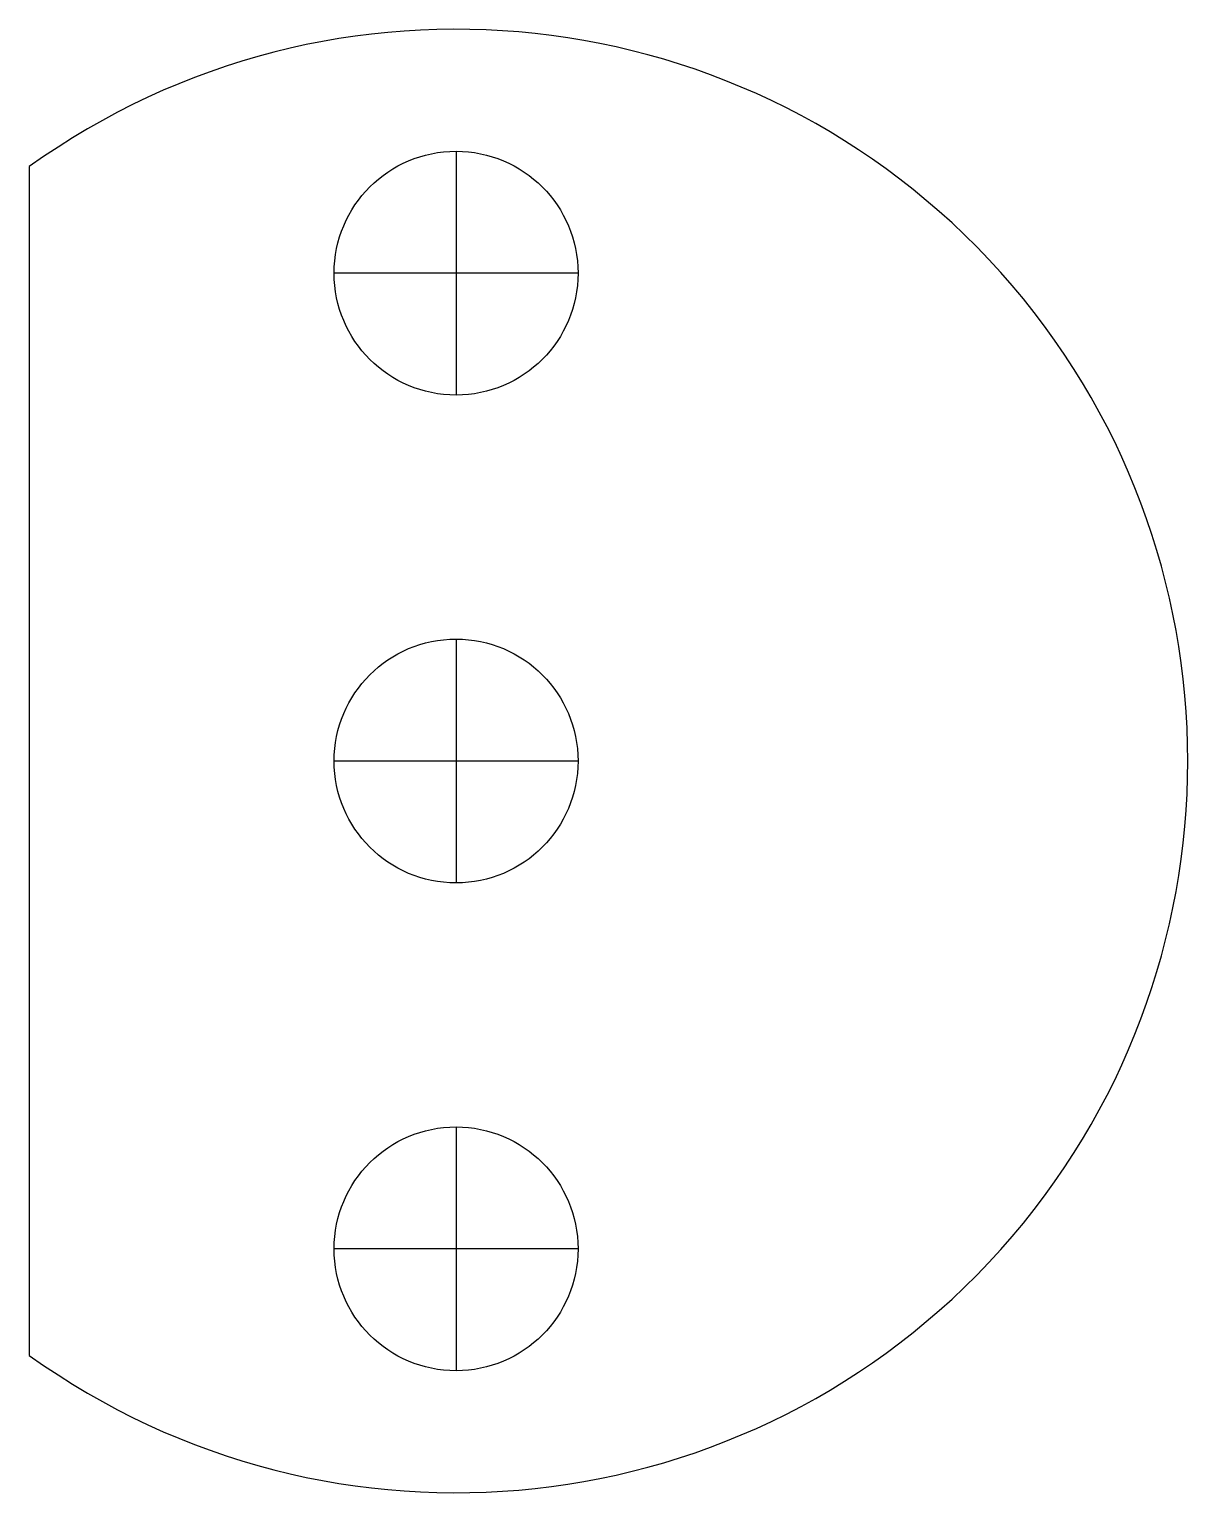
# Model space of a CAD drawing. Extents: x -1.4 to 2.4, y -2.4 to 2.4.
import ezdxf

# ---------------------------------------------------------------- set-up
doc = ezdxf.new("R2010")
doc.units = 0
doc.layers.add('粗实线层', color=7, linetype='CONTINUOUS')
doc.layers.add('细实线层', color=7, linetype='CONTINUOUS')

msp = doc.modelspace()

# ---------------------------------------------------------------- linework, layer by layer
at = {"layer": '粗实线层'}
msp.add_line((-1.4, 1.9494), (-1.4, -1.9494), dxfattribs=at)
msp.add_arc((0, 0), 2.4, 234.3147, 125.6853, dxfattribs=at)
at = {"layer": '细实线层'}
for p, q in [((0, 2), (0, 1.2)), ((0.4, 1.6), (-0.4, 1.6)), ((0, 0.4), (0, -0.4)), ((0.4, 0), (-0.4, 0)), ((0, -1.2), (0, -2)), ((0.4, -1.6), (-0.4, -1.6))]:
    msp.add_line(p, q, dxfattribs=at)
for centre in [(0, 1.6), (0, 0), (0, -1.6)]:
    msp.add_circle(centre, 0.4, dxfattribs=at)

doc.saveas('drawing.dxf')
